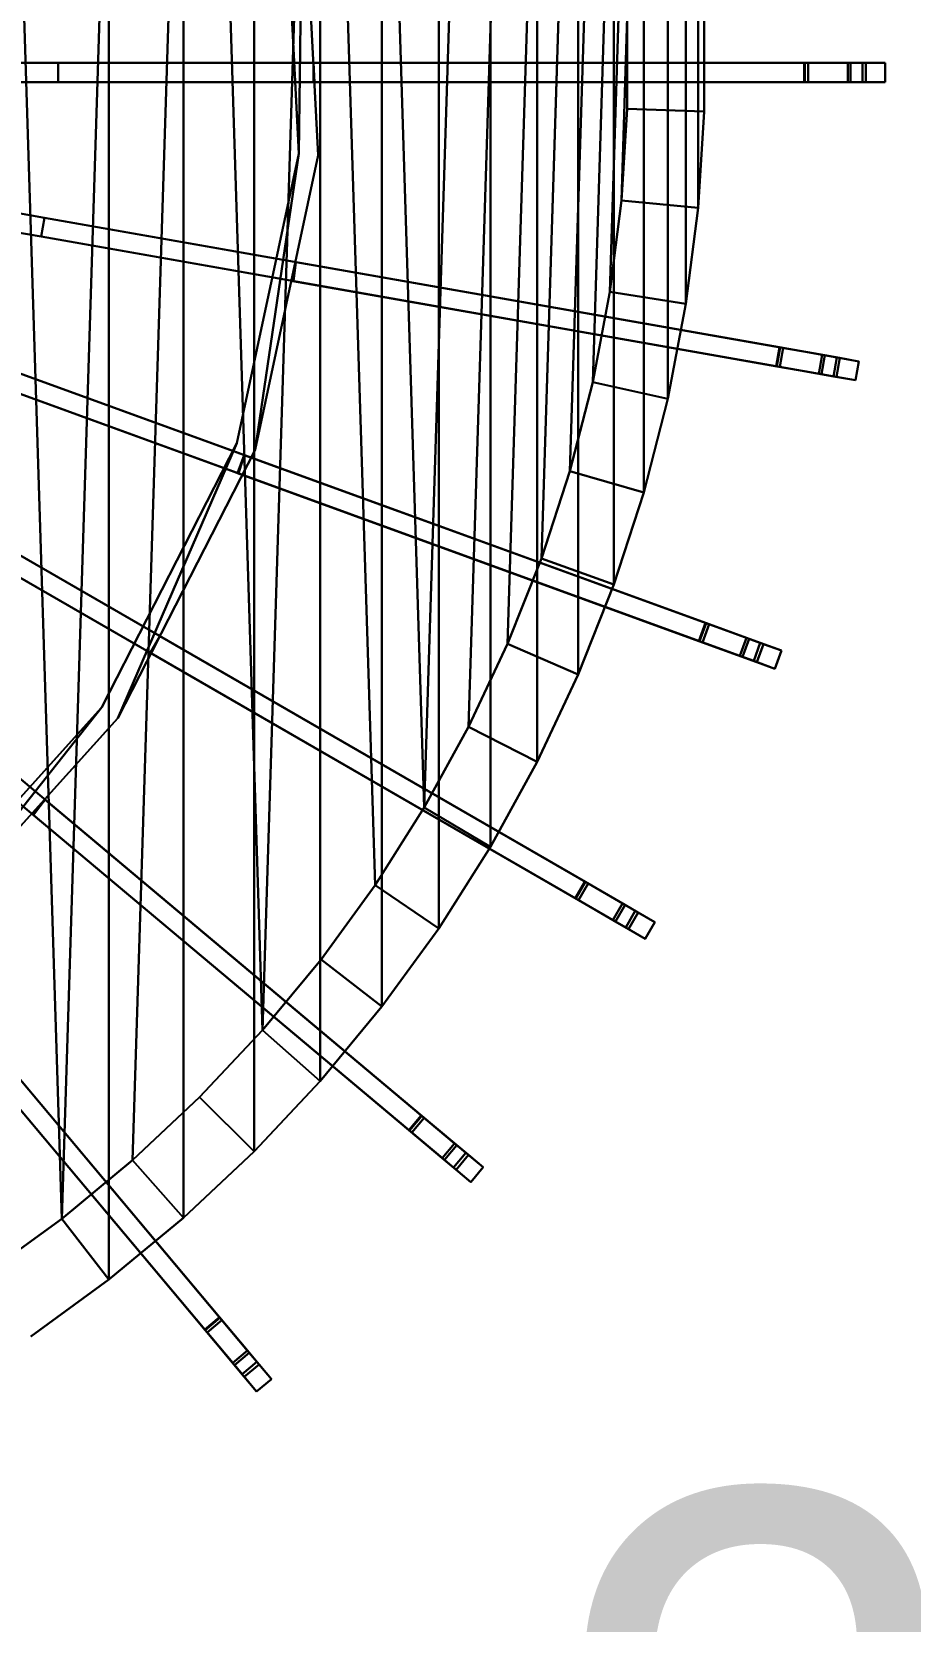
# Model space of a CAD drawing. Extents: x 0 to 48.1, y 0 to 23.7.
# Drawn here: x 13.1247 to 13.3529, y 10.3952 to 10.8081 of the extents above; entities that cross this region are included whole.
import ezdxf

# ---------------------------------------------------------------- set-up
doc = ezdxf.new("R2010")
doc.units = 0
doc.header["$MEASUREMENT"] = 0
doc.layers.add('DLXFURN', color=5, linetype='Continuous')
doc.layers.add('DLXVAL', color=3, linetype='Continuous')

# ---------------------------------------------------------------- blocks, each defined once
blk = doc.blocks.new('*U135')
for p, q in [((0.23246, -0.30025), (0.21315, 0.31428)), ((0.21315, 0.31428), (0.23246, -0.30025)), ((0.24472, 0.31606), (0.24472, -0.31606)), ((0.24472, -0.31606), (0.24472, 0.31606)), ((0.26408, 0.30004), (0.26408, -0.30004)), ((0.26408, -0.30004), (0.26408, 0.30004)), ((0.23246, -0.30025), (0.25085, 0.28503)), ((0.25085, 0.28503), (0.23246, -0.30025)), ((0.2824, 0.28284), (0.2824, -0.28284)), ((0.2824, -0.28284), (0.2824, 0.28284)), ((0.25085, -0.28503), (0.26825, 0.26869)), ((0.26825, 0.26869), (0.25085, -0.28503)), ((0.28459, -0.25129), (0.26825, 0.26869)), ((0.26825, 0.26869), (0.28459, -0.25129)), ((0.2996, 0.26452), (0.2996, -0.26452)), ((0.2996, -0.26452), (0.2996, 0.26452)), ((0.31562, 0.24516), (0.31562, -0.24516)), ((0.31562, -0.24516), (0.31562, 0.24516)), ((0.28459, -0.25129), (0.29981, 0.2329)), ((0.29981, 0.2329), (0.28459, -0.25129)), ((0.31384, -0.21359), (0.29981, 0.2329)), ((0.29981, 0.2329), (0.31384, -0.21359)), ((0.33039, 0.22483), (0.33039, -0.22483)), ((0.33039, -0.22483), (0.33039, 0.22483)), ((0.32663, -0.19343), (0.31384, 0.21359)), ((0.31384, 0.21359), (0.32663, -0.19343)), ((0.34386, 0.20362), (0.34386, -0.20362)), ((0.34386, -0.20362), (0.34386, 0.20362)), ((0.35596, 0.1816), (0.35596, -0.1816)), ((0.35596, -0.1816), (0.35596, 0.1816)), ((0.32663, -0.19343), (0.33813, 0.17251)), ((0.33813, 0.17251), (0.32663, -0.19343)), ((0.36666, 0.15886), (0.36666, -0.15886)), ((0.36666, -0.15886), (0.36666, 0.15886)), ((0.33813, -0.17251), (0.3483, 0.15091)), ((0.3483, 0.15091), (0.33813, -0.17251)), ((0.37591, 0.1355), (0.37591, -0.1355)), ((0.37591, -0.1355), (0.37591, 0.1355)), ((0.3483, -0.15091), (0.35709, 0.12872)), ((0.35709, 0.12872), (0.3483, -0.15091)), ((0.38368, 0.1116), (0.38368, -0.1116)), ((0.38368, -0.1116), (0.38368, 0.1116)), ((0.35709, -0.12872), (0.36446, 0.10601)), ((0.36446, 0.10601), (0.35709, -0.12872)), ((0.38993, 0.08726), (0.38993, -0.08726)), ((0.38993, -0.08726), (0.38993, 0.08726)), ((0.36446, -0.10601), (0.3704, 0.08289)), ((0.3704, 0.08289), (0.36446, -0.10601)), ((0.39464, 0.06257), (0.39464, -0.06257)), ((0.39464, -0.06257), (0.39464, 0.06257)), ((0.3704, -0.08289), (0.37487, 0.05944)), ((0.37487, 0.05944), (0.3704, -0.08289)), ((0.29505, 0.05429), (0.29402, -0.02352)), ((0.29402, -0.02352), (0.29505, 0.05429)), ((0.29505, 0.05429), (0.29402, -0.02352)), ((0.29402, -0.02352), (0.29505, 0.05429)), ((0.29904, -0.02392), (0.29505, 0.05429)), ((0.29505, 0.05429), (0.29904, -0.02392)), ((0.29904, -0.02392), (0.29505, 0.05429)), ((0.29505, 0.05429), (0.29904, -0.02392)), ((0.29402, -0.02352), (0.29009, 0.05338)), ((0.29009, 0.05338), (0.29402, -0.02352)), ((0.29402, -0.02352), (0.29009, 0.05338)), ((0.29009, 0.05338), (0.29402, -0.02352)), ((0.39778, 0.03764), (0.39778, -0.03764)), ((0.39778, -0.03764), (0.39778, 0.03764)), ((0.37487, -0.05944), (0.37786, 0.03576)), ((0.37786, 0.03576), (0.37487, -0.05944)), ((0.39936, -0.01256), (0.39936, 0.01256)), ((0.39936, 0.01256), (0.39936, -0.01256)), ((0.39936, -0.01256), (0.39936, 0.01256)), ((0.39936, 0.01256), (0.39936, -0.01256)), ((0.37936, 0.01194), (0.37786, -0.03576)), ((0.37786, -0.03576), (0.37936, 0.01194)), ((0.37936, 0.01194), (0.37936, -0.01194)), ((0.37936, -0.01194), (0.37936, 0.01194)), ((0.2315, 0), (0.09953, 0)), ((0.09953, 0), (0.2315, 0)), ((0.2315, 0), (0.09953, 0)), ((0.09953, 0), (0.2315, 0)), ((0.2315, 0), (0.09953, 0)), ((0.09953, 0), (0.2315, 0)), ((0.2315, -0.005), (0.2315, 0)), ((0.42555, 0), (0.2315, 0)), ((0.2315, 0), (0.2315, -0.005)), ((0.2315, 0), (0.42636, 0)), ((0.2315, -0.005), (0.2315, 0)), ((0.2315, 0), (0.2315, -0.005)), ((0.42636, 0), (0.2315, 0)), ((0.2315, 0), (0.42555, 0)), ((0.2315, 0), (0.42555, 0)), ((0.42555, 0), (0.2315, 0)), ((0.29782, -0.005), (0.29782, 0)), ((0.29782, 0), (0.42536, 0)), ((0.29782, 0), (0.29782, -0.005)), ((0.29782, -0.005), (0.29782, 0)), ((0.29782, 0), (0.29782, 0)), ((0.29782, 0), (0.29782, 0)), ((0.29782, 0), (0.42636, 0)), ((0.42536, 0), (0.29782, 0)), ((0.29782, 0), (0.29808, -0.005)), ((0.42636, 0), (0.29782, 0)), ((0.42536, 0), (0.42536, -0.005)), ((0.42636, 0), (0.42536, 0)), ((0.42536, 0), (0.42636, 0)), ((0.43667, 0), (0.42536, 0)), ((0.42536, -0.005), (0.42536, 0)), ((0.42536, 0), (0.43667, 0)), ((0.42555, -0.005), (0.42555, 0)), ((0.42555, 0), (0.43741, 0)), ((0.43741, 0), (0.42555, 0)), ((0.42555, 0), (0.42555, -0.005)), ((0.43667, 0), (0.42636, 0)), ((0.42636, 0), (0.4405, 0)), ((0.42636, 0), (0.43667, 0)), ((0.42636, -0.005), (0.42636, 0)), ((0.42636, 0), (0.42636, -0.005)), ((0.44136, 0), (0.42636, 0)), ((0.42636, 0), (0.43741, 0)), ((0.43741, 0), (0.42636, 0)), ((0.42636, -0.005), (0.42636, 0)), ((0.42636, 0), (0.44136, 0)), ((0.4405, 0), (0.42636, 0)), ((0.42636, 0), (0.42636, -0.005)), ((0.44136, 0), (0.43667, 0)), ((0.43667, 0), (0.43667, -0.005)), ((0.43667, -0.005), (0.43667, 0)), ((0.43667, 0), (0.44136, 0)), ((0.43741, 0), (0.44136, 0)), ((0.43741, 0), (0.43741, -0.005)), ((0.44136, 0), (0.43741, 0)), ((0.43741, -0.005), (0.43741, 0)), ((0.44136, 0), (0.4405, 0)), ((0.4405, 0), (0.44636, 0)), ((0.4405, 0), (0.44136, 0)), ((0.4405, -0.005), (0.4405, 0)), ((0.44636, 0), (0.4405, 0)), ((0.4405, 0), (0.4405, -0.005)), ((0.44136, 0), (0.44136, -0.005)), ((0.44136, -0.005), (0.44136, 0)), ((0.44136, 0), (0.44136, 0)), ((0.44636, 0), (0.44136, 0)), ((0.44136, 0), (0.44136, 0)), ((0.44136, 0), (0.44636, 0)), ((0.44636, 0), (0.44136, 0)), ((0.44136, 0), (0.44136, 0)), ((0.44136, 0), (0.44136, 0)), ((0.44136, -0.005), (0.44136, 0)), ((0.44136, 0), (0.44136, -0.005)), ((0.44136, -0.005), (0.44136, 0)), ((0.44136, 0), (0.44636, 0)), ((0.44136, 0), (0.44136, -0.005)), ((0.44636, 0), (0.44636, 0)), ((0.44636, 0), (0.44636, -0.005)), ((0.44636, -0.005), (0.44636, 0)), ((0.44636, 0), (0.44636, 0)), ((0.44636, 0), (0.44636, -0.005)), ((0.44636, -0.005), (0.44636, 0)), ((0.2315, -0.005), (0.09953, -0.005)), ((0.09953, -0.005), (0.2315, -0.005)), ((0.2315, -0.005), (0.09953, -0.005)), ((0.09953, -0.005), (0.2315, -0.005)), ((0.09953, -0.005), (0.2315, -0.005)), ((0.2315, -0.005), (0.09953, -0.005)), ((0.42555, -0.005), (0.2315, -0.005)), ((0.2315, -0.005), (0.42636, -0.005)), ((0.2315, -0.005), (0.42636, -0.005)), ((0.42636, -0.005), (0.2315, -0.005)), ((0.2315, -0.005), (0.42555, -0.005)), ((0.42636, -0.005), (0.2315, -0.005)), ((0.42536, -0.005), (0.29782, -0.005)), ((0.29782, -0.005), (0.29782, -0.005)), ((0.29808, -0.005), (0.29782, -0.005)), ((0.29782, -0.005), (0.42536, -0.005)), ((0.42536, -0.005), (0.29782, -0.005)), ((0.29782, -0.005), (0.29782, -0.005)), ((0.29782, -0.005), (0.42536, -0.005)), ((0.42636, -0.005), (0.29808, -0.005)), ((0.29808, -0.005), (0.42636, -0.005)), ((0.42636, -0.005), (0.42536, -0.005)), ((0.42536, -0.005), (0.43667, -0.005)), ((0.42536, -0.005), (0.42636, -0.005)), ((0.43667, -0.005), (0.42536, -0.005)), ((0.43741, -0.005), (0.42555, -0.005)), ((0.42555, -0.005), (0.43741, -0.005)), ((0.4405, -0.005), (0.42636, -0.005)), ((0.43741, -0.005), (0.42636, -0.005)), ((0.42636, -0.005), (0.44136, -0.005)), ((0.42636, -0.005), (0.43741, -0.005)), ((0.44136, -0.005), (0.42636, -0.005)), ((0.42636, -0.005), (0.4405, -0.005)), ((0.43667, -0.005), (0.4405, -0.005)), ((0.4405, -0.005), (0.43667, -0.005)), ((0.43667, -0.005), (0.44136, -0.005)), ((0.44136, -0.005), (0.43667, -0.005)), ((0.44136, -0.005), (0.43741, -0.005)), ((0.43741, -0.005), (0.44136, -0.005)), ((0.44636, -0.005), (0.4405, -0.005)), ((0.4405, -0.005), (0.44636, -0.005)), ((0.44136, -0.005), (0.44136, -0.005)), ((0.44136, -0.005), (0.44636, -0.005)), ((0.44636, -0.005), (0.44136, -0.005)), ((0.44136, -0.005), (0.44136, -0.005)), ((0.44136, -0.005), (0.44636, -0.005)), ((0.44136, -0.005), (0.44136, -0.005)), ((0.44636, -0.005), (0.44136, -0.005)), ((0.44636, -0.005), (0.44636, -0.005)), ((0.44636, -0.005), (0.44636, -0.005)), ((0.37936, -0.01194), (0.37786, -0.03576)), ((0.37786, -0.03576), (0.37936, -0.01194)), ((0.37936, -0.01194), (0.39936, -0.01256)), ((0.39936, -0.01256), (0.37936, -0.01194)), ((0.39778, -0.03764), (0.39936, -0.01256)), ((0.39936, -0.01256), (0.39778, -0.03764)), ((0.39778, -0.03764), (0.39936, -0.01256)), ((0.39936, -0.01256), (0.39778, -0.03764)), ((0.39936, -0.01256), (0.39936, -0.01256)), ((0.39936, -0.01256), (0.39936, -0.01256)), ((0.22798, -0.0402), (0.09802, -0.01728)), ((0.09802, -0.01728), (0.22798, -0.0402)), ((0.22798, -0.0402), (0.09802, -0.01728)), ((0.09802, -0.01728), (0.22798, -0.0402)), ((0.22798, -0.0402), (0.09802, -0.01728)), ((0.09802, -0.01728), (0.22798, -0.0402)), ((0.22711, -0.04512), (0.09715, -0.02221)), ((0.09715, -0.02221), (0.22711, -0.04512)), ((0.22711, -0.04512), (0.09715, -0.02221)), ((0.09715, -0.02221), (0.22711, -0.04512)), ((0.09715, -0.02221), (0.22711, -0.04512)), ((0.22711, -0.04512), (0.09715, -0.02221)), ((0.29402, -0.02352), (0.27791, -0.09881)), ((0.27791, -0.09881), (0.29402, -0.02352)), ((0.27791, -0.09881), (0.29402, -0.02352)), ((0.29402, -0.02352), (0.27791, -0.09881)), ((0.28266, -0.1005), (0.29402, -0.02352)), ((0.29402, -0.02352), (0.28266, -0.1005)), ((0.29402, -0.02352), (0.28266, -0.1005)), ((0.28266, -0.1005), (0.29402, -0.02352)), ((0.28266, -0.1005), (0.29904, -0.02392)), ((0.29904, -0.02392), (0.28266, -0.1005)), ((0.28266, -0.1005), (0.29904, -0.02392)), ((0.29904, -0.02392), (0.28266, -0.1005)), ((0.29402, -0.02352), (0.29402, -0.02352)), ((0.29402, -0.02352), (0.29402, -0.02352)), ((0.29904, -0.02392), (0.29904, -0.02392)), ((0.29904, -0.02392), (0.29904, -0.02392)), ((0.37786, -0.03576), (0.37487, -0.05944)), ((0.37487, -0.05944), (0.37786, -0.03576)), ((0.37786, -0.03576), (0.39778, -0.03764)), ((0.39778, -0.03764), (0.37786, -0.03576)), ((0.22711, -0.04512), (0.22798, -0.0402)), ((0.22798, -0.0402), (0.22711, -0.04512)), ((0.22711, -0.04512), (0.22798, -0.0402)), ((0.22798, -0.0402), (0.22711, -0.04512)), ((0.41908, -0.0739), (0.22798, -0.0402)), ((0.22798, -0.0402), (0.41988, -0.07404)), ((0.41988, -0.07404), (0.22798, -0.0402)), ((0.22798, -0.0402), (0.41908, -0.0739)), ((0.22798, -0.0402), (0.41908, -0.0739)), ((0.41908, -0.0739), (0.22798, -0.0402)), ((0.39464, -0.06257), (0.39778, -0.03764)), ((0.39778, -0.03764), (0.39464, -0.06257)), ((0.39464, -0.06257), (0.39778, -0.03764)), ((0.39778, -0.03764), (0.39464, -0.06257)), ((0.39778, -0.03764), (0.39778, -0.03764)), ((0.39778, -0.03764), (0.39778, -0.03764)), ((0.41821, -0.07882), (0.22711, -0.04512)), ((0.22711, -0.04512), (0.41901, -0.07896)), ((0.22711, -0.04512), (0.41901, -0.07896)), ((0.41901, -0.07896), (0.22711, -0.04512)), ((0.22711, -0.04512), (0.41821, -0.07882)), ((0.41901, -0.07896), (0.22711, -0.04512)), ((0.29243, -0.05664), (0.2933, -0.05172)), ((0.2933, -0.05172), (0.29243, -0.05664)), ((0.29243, -0.05664), (0.2933, -0.05172)), ((0.2933, -0.05172), (0.29268, -0.05668)), ((0.2933, -0.05172), (0.4189, -0.07386)), ((0.2933, -0.05172), (0.2933, -0.05172)), ((0.2933, -0.05172), (0.2933, -0.05172)), ((0.2933, -0.05172), (0.41988, -0.07404)), ((0.4189, -0.07386), (0.2933, -0.05172)), ((0.41988, -0.07404), (0.2933, -0.05172)), ((0.41803, -0.07879), (0.29243, -0.05664)), ((0.29243, -0.05664), (0.29243, -0.05664)), ((0.29243, -0.05664), (0.41803, -0.07879)), ((0.29268, -0.05668), (0.29243, -0.05664)), ((0.41803, -0.07879), (0.29243, -0.05664)), ((0.29243, -0.05664), (0.29243, -0.05664)), ((0.29243, -0.05664), (0.41803, -0.07879)), ((0.29268, -0.05668), (0.41803, -0.07879)), ((0.41901, -0.07896), (0.29268, -0.05668)), ((0.41803, -0.07879), (0.29268, -0.05668)), ((0.29268, -0.05668), (0.41901, -0.07896)), ((0.37487, -0.05944), (0.3704, -0.08289)), ((0.3704, -0.08289), (0.37487, -0.05944)), ((0.37487, -0.05944), (0.39464, -0.06257)), ((0.39464, -0.06257), (0.37487, -0.05944)), ((0.38993, -0.08726), (0.39464, -0.06257)), ((0.39464, -0.06257), (0.38993, -0.08726)), ((0.38993, -0.08726), (0.39464, -0.06257)), ((0.39464, -0.06257), (0.38993, -0.08726)), ((0.39464, -0.06257), (0.39464, -0.06257)), ((0.39464, -0.06257), (0.39464, -0.06257)), ((0.4189, -0.07386), (0.41803, -0.07879)), ((0.41803, -0.07879), (0.4189, -0.07386)), ((0.41821, -0.07882), (0.41908, -0.0739)), ((0.41908, -0.0739), (0.41821, -0.07882)), ((0.41988, -0.07404), (0.4189, -0.07386)), ((0.4189, -0.07386), (0.41988, -0.07404)), ((0.43004, -0.07583), (0.4189, -0.07386)), ((0.4189, -0.07386), (0.43004, -0.07583)), ((0.41901, -0.07896), (0.41988, -0.07404)), ((0.41988, -0.07404), (0.41901, -0.07896)), ((0.41901, -0.07896), (0.41988, -0.07404)), ((0.41988, -0.07404), (0.41901, -0.07896)), ((0.41908, -0.0739), (0.43076, -0.07595)), ((0.43076, -0.07595), (0.41908, -0.0739)), ((0.43004, -0.07583), (0.41988, -0.07404)), ((0.41988, -0.07404), (0.43381, -0.07649)), ((0.41988, -0.07404), (0.43004, -0.07583)), ((0.43465, -0.07664), (0.41988, -0.07404)), ((0.41988, -0.07404), (0.43076, -0.07595)), ((0.43076, -0.07595), (0.41988, -0.07404)), ((0.41988, -0.07404), (0.43465, -0.07664)), ((0.43381, -0.07649), (0.41988, -0.07404)), ((0.43004, -0.07583), (0.42917, -0.08075)), ((0.42917, -0.08075), (0.43004, -0.07583)), ((0.43076, -0.07595), (0.42989, -0.08088)), ((0.42989, -0.08088), (0.43076, -0.07595)), ((0.43465, -0.07664), (0.43004, -0.07583)), ((0.43004, -0.07583), (0.43465, -0.07664)), ((0.43076, -0.07595), (0.43465, -0.07664)), ((0.43465, -0.07664), (0.43076, -0.07595)), ((0.43294, -0.08142), (0.43381, -0.07649)), ((0.43381, -0.07649), (0.43294, -0.08142)), ((0.43465, -0.07664), (0.43379, -0.08157)), ((0.43379, -0.08157), (0.43465, -0.07664)), ((0.43379, -0.08157), (0.43465, -0.07664)), ((0.43465, -0.07664), (0.43379, -0.08157)), ((0.43379, -0.08157), (0.43465, -0.07664)), ((0.43465, -0.07664), (0.43379, -0.08157)), ((0.43465, -0.07664), (0.43381, -0.07649)), ((0.43381, -0.07649), (0.43958, -0.07751)), ((0.43381, -0.07649), (0.43465, -0.07664)), ((0.43958, -0.07751), (0.43381, -0.07649)), ((0.43465, -0.07664), (0.43465, -0.07664)), ((0.43958, -0.07751), (0.43465, -0.07664)), ((0.43465, -0.07664), (0.43465, -0.07664)), ((0.43465, -0.07664), (0.43958, -0.07751)), ((0.43958, -0.07751), (0.43465, -0.07664)), ((0.43465, -0.07664), (0.43465, -0.07664)), ((0.43465, -0.07664), (0.43465, -0.07664)), ((0.43465, -0.07664), (0.43958, -0.07751)), ((0.43958, -0.07751), (0.43871, -0.08243)), ((0.43871, -0.08243), (0.43958, -0.07751)), ((0.43958, -0.07751), (0.43871, -0.08243)), ((0.43871, -0.08243), (0.43958, -0.07751)), ((0.43958, -0.07751), (0.43958, -0.07751)), ((0.43958, -0.07751), (0.43958, -0.07751)), ((0.39988, -0.14555), (0.21754, -0.07918)), ((0.21754, -0.07918), (0.40065, -0.14582)), ((0.40065, -0.14582), (0.21754, -0.07918)), ((0.21754, -0.07918), (0.39988, -0.14555)), ((0.21754, -0.07918), (0.39988, -0.14555)), ((0.39988, -0.14555), (0.21754, -0.07918)), ((0.41901, -0.07896), (0.41803, -0.07879)), ((0.41803, -0.07879), (0.42917, -0.08075)), ((0.41803, -0.07879), (0.41901, -0.07896)), ((0.42917, -0.08075), (0.41803, -0.07879)), ((0.42989, -0.08088), (0.41821, -0.07882)), ((0.41821, -0.07882), (0.42989, -0.08088)), ((0.43294, -0.08142), (0.41901, -0.07896)), ((0.42989, -0.08088), (0.41901, -0.07896)), ((0.41901, -0.07896), (0.43379, -0.08157)), ((0.41901, -0.07896), (0.42989, -0.08088)), ((0.43379, -0.08157), (0.41901, -0.07896)), ((0.41901, -0.07896), (0.43294, -0.08142)), ((0.42917, -0.08075), (0.43294, -0.08142)), ((0.43294, -0.08142), (0.42917, -0.08075)), ((0.42917, -0.08075), (0.43379, -0.08157)), ((0.43379, -0.08157), (0.42917, -0.08075)), ((0.43379, -0.08157), (0.42989, -0.08088)), ((0.42989, -0.08088), (0.43379, -0.08157)), ((0.43871, -0.08243), (0.43294, -0.08142)), ((0.43294, -0.08142), (0.43871, -0.08243)), ((0.43379, -0.08157), (0.43379, -0.08157)), ((0.43379, -0.08157), (0.43871, -0.08243)), ((0.43871, -0.08243), (0.43379, -0.08157)), ((0.43379, -0.08157), (0.43379, -0.08157)), ((0.43379, -0.08157), (0.43871, -0.08243)), ((0.43379, -0.08157), (0.43379, -0.08157)), ((0.43871, -0.08243), (0.43379, -0.08157)), ((0.43871, -0.08243), (0.43871, -0.08243)), ((0.43871, -0.08243), (0.43871, -0.08243)), ((0.39817, -0.15024), (0.21583, -0.08388)), ((0.21583, -0.08388), (0.39894, -0.15052)), ((0.21583, -0.08388), (0.39894, -0.15052)), ((0.39894, -0.15052), (0.21583, -0.08388)), ((0.21583, -0.08388), (0.39817, -0.15024)), ((0.39894, -0.15052), (0.21583, -0.08388)), ((0.3704, -0.08289), (0.36446, -0.10601)), ((0.36446, -0.10601), (0.3704, -0.08289)), ((0.3704, -0.08289), (0.38993, -0.08726)), ((0.38993, -0.08726), (0.3704, -0.08289)), ((0.38368, -0.1116), (0.38993, -0.08726)), ((0.38993, -0.08726), (0.38368, -0.1116)), ((0.38368, -0.1116), (0.38993, -0.08726)), ((0.38993, -0.08726), (0.38368, -0.1116)), ((0.38993, -0.08726), (0.38993, -0.08726)), ((0.38993, -0.08726), (0.38993, -0.08726)), ((0.27791, -0.09881), (0.24287, -0.16737)), ((0.24287, -0.16737), (0.27791, -0.09881)), ((0.24287, -0.16737), (0.27791, -0.09881)), ((0.27791, -0.09881), (0.24287, -0.16737)), ((0.24702, -0.17024), (0.27791, -0.09881)), ((0.27791, -0.09881), (0.24702, -0.17024)), ((0.27791, -0.09881), (0.24702, -0.17024)), ((0.24702, -0.17024), (0.27791, -0.09881)), ((0.27791, -0.09881), (0.27791, -0.09881)), ((0.27791, -0.09881), (0.27791, -0.09881)), ((0.24702, -0.17024), (0.28266, -0.1005)), ((0.28266, -0.1005), (0.24702, -0.17024)), ((0.24702, -0.17024), (0.28266, -0.1005)), ((0.28266, -0.1005), (0.24702, -0.17024)), ((0.27815, -0.10656), (0.27986, -0.10186)), ((0.27986, -0.10186), (0.27815, -0.10656)), ((0.27815, -0.10656), (0.27986, -0.10186)), ((0.27986, -0.10186), (0.27839, -0.10665)), ((0.27986, -0.10186), (0.39971, -0.14548)), ((0.27986, -0.10186), (0.27986, -0.10186)), ((0.27986, -0.10186), (0.27986, -0.10186)), ((0.27986, -0.10186), (0.40065, -0.14582)), ((0.39971, -0.14548), (0.27986, -0.10186)), ((0.40065, -0.14582), (0.27986, -0.10186)), ((0.28266, -0.1005), (0.28266, -0.1005)), ((0.28266, -0.1005), (0.28266, -0.1005)), ((0.398, -0.15018), (0.27815, -0.10656)), ((0.27815, -0.10656), (0.27815, -0.10656)), ((0.27815, -0.10656), (0.398, -0.15018)), ((0.27839, -0.10665), (0.27815, -0.10656)), ((0.398, -0.15018), (0.27815, -0.10656)), ((0.27815, -0.10656), (0.27815, -0.10656)), ((0.27815, -0.10656), (0.398, -0.15018)), ((0.27839, -0.10665), (0.398, -0.15018)), ((0.39894, -0.15052), (0.27839, -0.10665)), ((0.398, -0.15018), (0.27839, -0.10665)), ((0.27839, -0.10665), (0.39894, -0.15052)), ((0.36446, -0.10601), (0.35709, -0.12872)), ((0.35709, -0.12872), (0.36446, -0.10601)), ((0.38368, -0.1116), (0.36446, -0.10601)), ((0.36446, -0.10601), (0.38368, -0.1116)), ((0.37591, -0.1355), (0.38368, -0.1116)), ((0.38368, -0.1116), (0.37591, -0.1355)), ((0.37591, -0.1355), (0.38368, -0.1116)), ((0.38368, -0.1116), (0.37591, -0.1355)), ((0.38368, -0.1116), (0.38368, -0.1116)), ((0.38368, -0.1116), (0.38368, -0.1116)), ((0.36853, -0.21277), (0.20048, -0.11575)), ((0.20048, -0.11575), (0.36924, -0.21318)), ((0.36924, -0.21318), (0.20048, -0.11575)), ((0.20048, -0.11575), (0.36853, -0.21277)), ((0.20048, -0.11575), (0.36853, -0.21277)), ((0.36853, -0.21277), (0.20048, -0.11575)), ((0.36603, -0.2171), (0.19799, -0.12008)), ((0.19799, -0.12008), (0.36674, -0.21751)), ((0.19799, -0.12008), (0.36674, -0.21751)), ((0.36674, -0.21751), (0.19799, -0.12008)), ((0.19799, -0.12008), (0.36603, -0.2171)), ((0.36674, -0.21751), (0.19799, -0.12008)), ((0.35709, -0.12872), (0.3483, -0.15091)), ((0.3483, -0.15091), (0.35709, -0.12872)), ((0.37591, -0.1355), (0.35709, -0.12872)), ((0.35709, -0.12872), (0.37591, -0.1355)), ((0.36666, -0.15886), (0.37591, -0.1355)), ((0.37591, -0.1355), (0.36666, -0.15886)), ((0.36666, -0.15886), (0.37591, -0.1355)), ((0.37591, -0.1355), (0.36666, -0.15886)), ((0.37591, -0.1355), (0.37591, -0.1355)), ((0.37591, -0.1355), (0.37591, -0.1355)), ((0.39971, -0.14548), (0.398, -0.15018)), ((0.398, -0.15018), (0.39971, -0.14548)), ((0.39817, -0.15024), (0.39988, -0.14555)), ((0.39988, -0.14555), (0.39817, -0.15024)), ((0.39894, -0.15052), (0.40065, -0.14582)), ((0.40065, -0.14582), (0.39894, -0.15052)), ((0.39894, -0.15052), (0.40065, -0.14582)), ((0.40065, -0.14582), (0.39894, -0.15052)), ((0.40065, -0.14582), (0.39971, -0.14548)), ((0.39971, -0.14548), (0.40065, -0.14582)), ((0.41034, -0.14935), (0.39971, -0.14548)), ((0.39971, -0.14548), (0.41034, -0.14935)), ((0.39988, -0.14555), (0.41103, -0.1496)), ((0.41103, -0.1496), (0.39988, -0.14555)), ((0.41034, -0.14935), (0.40065, -0.14582)), ((0.40065, -0.14582), (0.41394, -0.15066)), ((0.40065, -0.14582), (0.41034, -0.14935)), ((0.41474, -0.15095), (0.40065, -0.14582)), ((0.40065, -0.14582), (0.41103, -0.1496)), ((0.41103, -0.1496), (0.40065, -0.14582)), ((0.40065, -0.14582), (0.41474, -0.15095)), ((0.41394, -0.15066), (0.40065, -0.14582)), ((0.32277, -0.27737), (0.17413, -0.15264)), ((0.17413, -0.15264), (0.3234, -0.27789)), ((0.17413, -0.15264), (0.3234, -0.27789)), ((0.3234, -0.27789), (0.17413, -0.15264)), ((0.17413, -0.15264), (0.32277, -0.27737)), ((0.3234, -0.27789), (0.17413, -0.15264)), ((0.32599, -0.27354), (0.17734, -0.14881)), ((0.17734, -0.14881), (0.32661, -0.27406)), ((0.32661, -0.27406), (0.17734, -0.14881)), ((0.17734, -0.14881), (0.32599, -0.27354)), ((0.17734, -0.14881), (0.32599, -0.27354)), ((0.32599, -0.27354), (0.17734, -0.14881)), ((0.25542, -0.15324), (0.25792, -0.14891)), ((0.25792, -0.14891), (0.25542, -0.15324)), ((0.25542, -0.15324), (0.25792, -0.14891)), ((0.25792, -0.14891), (0.25564, -0.15337)), ((0.25792, -0.14891), (0.36838, -0.21268)), ((0.25792, -0.14891), (0.25792, -0.14891)), ((0.25792, -0.14891), (0.25792, -0.14891)), ((0.25792, -0.14891), (0.36924, -0.21318)), ((0.36838, -0.21268), (0.25792, -0.14891)), ((0.36924, -0.21318), (0.25792, -0.14891)), ((0.3483, -0.15091), (0.33813, -0.17251)), ((0.33813, -0.17251), (0.3483, -0.15091)), ((0.36666, -0.15886), (0.3483, -0.15091)), ((0.3483, -0.15091), (0.36666, -0.15886)), ((0.39894, -0.15052), (0.398, -0.15018)), ((0.398, -0.15018), (0.40863, -0.15405)), ((0.398, -0.15018), (0.39894, -0.15052)), ((0.40863, -0.15405), (0.398, -0.15018)), ((0.40932, -0.1543), (0.39817, -0.15024)), ((0.39817, -0.15024), (0.40932, -0.1543)), ((0.41223, -0.15536), (0.39894, -0.15052)), ((0.40932, -0.1543), (0.39894, -0.15052)), ((0.39894, -0.15052), (0.41303, -0.15565)), ((0.39894, -0.15052), (0.40932, -0.1543)), ((0.41303, -0.15565), (0.39894, -0.15052)), ((0.39894, -0.15052), (0.41223, -0.15536)), ((0.41034, -0.14935), (0.40863, -0.15405)), ((0.40863, -0.15405), (0.41034, -0.14935)), ((0.41103, -0.1496), (0.40932, -0.1543)), ((0.40932, -0.1543), (0.41103, -0.1496)), ((0.41474, -0.15095), (0.41034, -0.14935)), ((0.41034, -0.14935), (0.41474, -0.15095)), ((0.41103, -0.1496), (0.41474, -0.15095)), ((0.41474, -0.15095), (0.41103, -0.1496)), ((0.41223, -0.15536), (0.41394, -0.15066)), ((0.41394, -0.15066), (0.41223, -0.15536)), ((0.41474, -0.15095), (0.41303, -0.15565)), ((0.41303, -0.15565), (0.41474, -0.15095)), ((0.41303, -0.15565), (0.41474, -0.15095)), ((0.41474, -0.15095), (0.41303, -0.15565)), ((0.41303, -0.15565), (0.41474, -0.15095)), ((0.41474, -0.15095), (0.41303, -0.15565)), ((0.41474, -0.15095), (0.41394, -0.15066)), ((0.41394, -0.15066), (0.41944, -0.15266)), ((0.41394, -0.15066), (0.41474, -0.15095)), ((0.41944, -0.15266), (0.41394, -0.15066)), ((0.41474, -0.15095), (0.41474, -0.15095)), ((0.41944, -0.15266), (0.41474, -0.15095)), ((0.41474, -0.15095), (0.41474, -0.15095)), ((0.41474, -0.15095), (0.41944, -0.15266)), ((0.41944, -0.15266), (0.41474, -0.15095)), ((0.41474, -0.15095), (0.41474, -0.15095)), ((0.41474, -0.15095), (0.41474, -0.15095)), ((0.41474, -0.15095), (0.41944, -0.15266)), ((0.41944, -0.15266), (0.41773, -0.15736)), ((0.41773, -0.15736), (0.41944, -0.15266)), ((0.41944, -0.15266), (0.41773, -0.15736)), ((0.41773, -0.15736), (0.41944, -0.15266)), ((0.41944, -0.15266), (0.41944, -0.15266)), ((0.41944, -0.15266), (0.41944, -0.15266)), ((0.36588, -0.21701), (0.25542, -0.15324)), ((0.25542, -0.15324), (0.25542, -0.15324)), ((0.25542, -0.15324), (0.36588, -0.21701)), ((0.25564, -0.15337), (0.25542, -0.15324)), ((0.36588, -0.21701), (0.25542, -0.15324)), ((0.25542, -0.15324), (0.25542, -0.15324)), ((0.25542, -0.15324), (0.36588, -0.21701)), ((0.25564, -0.15337), (0.36588, -0.21701)), ((0.36674, -0.21751), (0.25564, -0.15337)), ((0.36588, -0.21701), (0.25564, -0.15337)), ((0.25564, -0.15337), (0.36674, -0.21751)), ((0.40863, -0.15405), (0.41223, -0.15536)), ((0.41223, -0.15536), (0.40863, -0.15405)), ((0.40863, -0.15405), (0.41303, -0.15565)), ((0.41303, -0.15565), (0.40863, -0.15405)), ((0.41303, -0.15565), (0.40932, -0.1543)), ((0.40932, -0.1543), (0.41303, -0.15565)), ((0.41773, -0.15736), (0.41223, -0.15536)), ((0.41223, -0.15536), (0.41773, -0.15736)), ((0.41303, -0.15565), (0.41303, -0.15565)), ((0.41303, -0.15565), (0.41773, -0.15736)), ((0.41773, -0.15736), (0.41303, -0.15565)), ((0.41303, -0.15565), (0.41303, -0.15565)), ((0.41303, -0.15565), (0.41773, -0.15736)), ((0.41303, -0.15565), (0.41303, -0.15565)), ((0.41773, -0.15736), (0.41303, -0.15565)), ((0.35596, -0.1816), (0.36666, -0.15886)), ((0.36666, -0.15886), (0.35596, -0.1816)), ((0.35596, -0.1816), (0.36666, -0.15886)), ((0.36666, -0.15886), (0.35596, -0.1816)), ((0.36666, -0.15886), (0.36666, -0.15886)), ((0.36666, -0.15886), (0.36666, -0.15886)), ((0.41773, -0.15736), (0.41773, -0.15736)), ((0.41773, -0.15736), (0.41773, -0.15736)), ((0.24287, -0.16737), (0.19127, -0.22453)), ((0.19127, -0.22453), (0.24287, -0.16737)), ((0.19127, -0.22453), (0.24287, -0.16737)), ((0.24287, -0.16737), (0.19127, -0.22453)), ((0.19454, -0.22837), (0.24287, -0.16737)), ((0.24287, -0.16737), (0.19454, -0.22837)), ((0.24287, -0.16737), (0.19454, -0.22837)), ((0.19454, -0.22837), (0.24287, -0.16737)), ((0.24287, -0.16737), (0.24287, -0.16737)), ((0.24287, -0.16737), (0.24287, -0.16737)), ((0.19454, -0.22837), (0.24702, -0.17024)), ((0.24702, -0.17024), (0.19454, -0.22837)), ((0.19454, -0.22837), (0.24702, -0.17024)), ((0.24702, -0.17024), (0.19454, -0.22837)), ((0.24702, -0.17024), (0.24702, -0.17024)), ((0.24702, -0.17024), (0.24702, -0.17024)), ((0.33813, -0.17251), (0.32663, -0.19343)), ((0.32663, -0.19343), (0.33813, -0.17251)), ((0.35596, -0.1816), (0.33813, -0.17251)), ((0.33813, -0.17251), (0.35596, -0.1816)), ((0.27354, -0.32599), (0.14881, -0.17734)), ((0.14881, -0.17734), (0.27406, -0.32661)), ((0.27406, -0.32661), (0.14881, -0.17734)), ((0.14881, -0.17734), (0.27354, -0.32599)), ((0.14881, -0.17734), (0.27354, -0.32599)), ((0.27354, -0.32599), (0.14881, -0.17734)), ((0.26971, -0.3292), (0.14498, -0.18055)), ((0.14498, -0.18055), (0.27023, -0.32982)), ((0.14498, -0.18055), (0.27023, -0.32982)), ((0.27023, -0.32982), (0.14498, -0.18055)), ((0.14498, -0.18055), (0.26971, -0.3292)), ((0.27023, -0.32982), (0.14498, -0.18055)), ((0.34386, -0.20362), (0.35596, -0.1816)), ((0.35596, -0.1816), (0.34386, -0.20362)), ((0.34386, -0.20362), (0.35596, -0.1816)), ((0.35596, -0.1816), (0.34386, -0.20362)), ((0.35596, -0.1816), (0.35596, -0.1816)), ((0.35596, -0.1816), (0.35596, -0.1816)), ((0.22493, -0.19527), (0.22815, -0.19144)), ((0.22815, -0.19144), (0.22493, -0.19527)), ((0.22493, -0.19527), (0.22815, -0.19144)), ((0.22815, -0.19144), (0.22513, -0.19543)), ((0.22815, -0.19144), (0.32585, -0.27342)), ((0.22815, -0.19144), (0.22815, -0.19144)), ((0.22815, -0.19144), (0.22815, -0.19144)), ((0.22815, -0.19144), (0.32661, -0.27406)), ((0.32585, -0.27342), (0.22815, -0.19144)), ((0.32661, -0.27406), (0.22815, -0.19144)), ((0.32663, -0.19343), (0.31384, -0.21359)), ((0.31384, -0.21359), (0.32663, -0.19343)), ((0.34386, -0.20362), (0.32663, -0.19343)), ((0.32663, -0.19343), (0.34386, -0.20362)), ((0.32263, -0.27725), (0.22493, -0.19527)), ((0.22493, -0.19527), (0.22493, -0.19527)), ((0.22493, -0.19527), (0.32263, -0.27725)), ((0.22513, -0.19543), (0.22493, -0.19527)), ((0.32263, -0.27725), (0.22493, -0.19527)), ((0.22493, -0.19527), (0.22493, -0.19527)), ((0.22493, -0.19527), (0.32263, -0.27725)), ((0.22513, -0.19543), (0.32263, -0.27725)), ((0.3234, -0.27789), (0.22513, -0.19543)), ((0.32263, -0.27725), (0.22513, -0.19543)), ((0.22513, -0.19543), (0.3234, -0.27789)), ((0.33039, -0.22483), (0.34386, -0.20362)), ((0.34386, -0.20362), (0.33039, -0.22483)), ((0.33039, -0.22483), (0.34386, -0.20362)), ((0.34386, -0.20362), (0.33039, -0.22483)), ((0.34386, -0.20362), (0.34386, -0.20362)), ((0.34386, -0.20362), (0.34386, -0.20362)), ((0.31384, -0.21359), (0.29981, -0.2329)), ((0.29981, -0.2329), (0.31384, -0.21359)), ((0.33039, -0.22483), (0.31384, -0.21359)), ((0.31384, -0.21359), (0.33039, -0.22483)), ((0.36838, -0.21268), (0.36588, -0.21701)), ((0.36588, -0.21701), (0.36838, -0.21268)), ((0.36603, -0.2171), (0.36853, -0.21277)), ((0.36853, -0.21277), (0.36603, -0.2171)), ((0.36674, -0.21751), (0.36924, -0.21318)), ((0.36924, -0.21318), (0.36674, -0.21751)), ((0.36674, -0.21751), (0.36924, -0.21318)), ((0.36924, -0.21318), (0.36674, -0.21751)), ((0.36924, -0.21318), (0.36838, -0.21268)), ((0.36838, -0.21268), (0.36924, -0.21318)), ((0.37817, -0.21834), (0.36838, -0.21268)), ((0.36838, -0.21268), (0.37817, -0.21834)), ((0.36853, -0.21277), (0.3788, -0.2187)), ((0.3788, -0.2187), (0.36853, -0.21277)), ((0.37817, -0.21834), (0.36924, -0.21318)), ((0.36924, -0.21318), (0.38148, -0.22025)), ((0.36924, -0.21318), (0.37817, -0.21834)), ((0.38223, -0.22068), (0.36924, -0.21318)), ((0.36924, -0.21318), (0.3788, -0.2187)), ((0.3788, -0.2187), (0.36924, -0.21318)), ((0.36924, -0.21318), (0.38223, -0.22068)), ((0.38148, -0.22025), (0.36924, -0.21318)), ((0.36674, -0.21751), (0.36588, -0.21701)), ((0.36588, -0.21701), (0.37567, -0.22267)), ((0.36588, -0.21701), (0.36674, -0.21751)), ((0.37567, -0.22267), (0.36588, -0.21701)), ((0.3763, -0.22303), (0.36603, -0.2171)), ((0.36603, -0.2171), (0.3763, -0.22303)), ((0.37898, -0.22458), (0.36674, -0.21751)), ((0.3763, -0.22303), (0.36674, -0.21751)), ((0.36674, -0.21751), (0.37973, -0.22501)), ((0.36674, -0.21751), (0.3763, -0.22303)), ((0.37973, -0.22501), (0.36674, -0.21751)), ((0.36674, -0.21751), (0.37898, -0.22458)), ((0.37817, -0.21834), (0.37567, -0.22267)), ((0.37567, -0.22267), (0.37817, -0.21834)), ((0.3788, -0.2187), (0.3763, -0.22303)), ((0.3763, -0.22303), (0.3788, -0.2187)), ((0.38223, -0.22068), (0.37817, -0.21834)), ((0.37817, -0.21834), (0.38223, -0.22068)), ((0.3788, -0.2187), (0.38223, -0.22068)), ((0.38223, -0.22068), (0.3788, -0.2187)), ((0.37567, -0.22267), (0.37898, -0.22458)), ((0.37898, -0.22458), (0.37567, -0.22267)), ((0.37567, -0.22267), (0.37973, -0.22501)), ((0.37973, -0.22501), (0.37567, -0.22267)), ((0.37898, -0.22458), (0.38148, -0.22025)), ((0.38148, -0.22025), (0.37898, -0.22458)), ((0.38223, -0.22068), (0.37973, -0.22501)), ((0.37973, -0.22501), (0.38223, -0.22068)), ((0.37973, -0.22501), (0.38223, -0.22068)), ((0.38223, -0.22068), (0.37973, -0.22501)), ((0.37973, -0.22501), (0.38223, -0.22068)), ((0.38223, -0.22068), (0.37973, -0.22501)), ((0.38223, -0.22068), (0.38148, -0.22025)), ((0.38148, -0.22025), (0.38656, -0.22318)), ((0.38148, -0.22025), (0.38223, -0.22068)), ((0.38656, -0.22318), (0.38148, -0.22025)), ((0.38223, -0.22068), (0.38223, -0.22068)), ((0.38656, -0.22318), (0.38223, -0.22068)), ((0.38223, -0.22068), (0.38223, -0.22068)), ((0.38223, -0.22068), (0.38656, -0.22318)), ((0.38656, -0.22318), (0.38223, -0.22068)), ((0.38223, -0.22068), (0.38223, -0.22068)), ((0.38223, -0.22068), (0.38223, -0.22068)), ((0.38223, -0.22068), (0.38656, -0.22318)), ((0.31562, -0.24516), (0.33039, -0.22483)), ((0.33039, -0.22483), (0.31562, -0.24516)), ((0.31562, -0.24516), (0.33039, -0.22483)), ((0.33039, -0.22483), (0.31562, -0.24516)), ((0.33039, -0.22483), (0.33039, -0.22483)), ((0.33039, -0.22483), (0.33039, -0.22483)), ((0.37973, -0.22501), (0.3763, -0.22303)), ((0.3763, -0.22303), (0.37973, -0.22501)), ((0.38406, -0.22751), (0.37898, -0.22458)), ((0.37898, -0.22458), (0.38406, -0.22751)), ((0.37973, -0.22501), (0.37973, -0.22501)), ((0.37973, -0.22501), (0.38406, -0.22751)), ((0.38406, -0.22751), (0.37973, -0.22501)), ((0.37973, -0.22501), (0.37973, -0.22501)), ((0.37973, -0.22501), (0.38406, -0.22751)), ((0.37973, -0.22501), (0.37973, -0.22501)), ((0.38406, -0.22751), (0.37973, -0.22501)), ((0.38656, -0.22318), (0.38406, -0.22751)), ((0.38406, -0.22751), (0.38656, -0.22318)), ((0.38656, -0.22318), (0.38406, -0.22751)), ((0.38406, -0.22751), (0.38656, -0.22318)), ((0.38656, -0.22318), (0.38656, -0.22318)), ((0.38656, -0.22318), (0.38656, -0.22318)), ((0.19144, -0.22814), (0.27342, -0.32585)), ((0.19144, -0.22814), (0.27406, -0.32661)), ((0.27342, -0.32585), (0.19144, -0.22814)), ((0.27406, -0.32661), (0.19144, -0.22814)), ((0.38406, -0.22751), (0.38406, -0.22751)), ((0.38406, -0.22751), (0.38406, -0.22751)), ((0.26959, -0.32906), (0.18761, -0.23136)), ((0.18761, -0.23136), (0.26959, -0.32906)), ((0.26959, -0.32906), (0.18761, -0.23136)), ((0.18761, -0.23136), (0.26959, -0.32906)), ((0.18777, -0.23155), (0.26959, -0.32906)), ((0.27023, -0.32982), (0.18777, -0.23155)), ((0.26959, -0.32906), (0.18777, -0.23155)), ((0.18777, -0.23155), (0.27023, -0.32982)), ((0.29981, -0.2329), (0.28459, -0.25129)), ((0.28459, -0.25129), (0.29981, -0.2329)), ((0.31562, -0.24516), (0.29981, -0.2329)), ((0.29981, -0.2329), (0.31562, -0.24516)), ((0.2996, -0.26452), (0.31562, -0.24516)), ((0.31562, -0.24516), (0.2996, -0.26452)), ((0.2996, -0.26452), (0.31562, -0.24516)), ((0.31562, -0.24516), (0.2996, -0.26452)), ((0.31562, -0.24516), (0.31562, -0.24516)), ((0.31562, -0.24516), (0.31562, -0.24516)), ((0.28459, -0.25129), (0.26825, -0.26869)), ((0.26825, -0.26869), (0.28459, -0.25129)), ((0.2996, -0.26452), (0.28459, -0.25129)), ((0.28459, -0.25129), (0.2996, -0.26452)), ((0.2824, -0.28284), (0.2996, -0.26452)), ((0.2996, -0.26452), (0.2824, -0.28284)), ((0.2824, -0.28284), (0.2996, -0.26452)), ((0.2996, -0.26452), (0.2824, -0.28284)), ((0.2996, -0.26452), (0.2996, -0.26452)), ((0.2996, -0.26452), (0.2996, -0.26452)), ((0.26825, -0.26869), (0.25085, -0.28503)), ((0.25085, -0.28503), (0.26825, -0.26869)), ((0.2824, -0.28284), (0.26825, -0.26869)), ((0.26825, -0.26869), (0.2824, -0.28284)), ((0.32585, -0.27342), (0.32263, -0.27725)), ((0.32263, -0.27725), (0.32585, -0.27342)), ((0.32277, -0.27737), (0.32599, -0.27354)), ((0.32599, -0.27354), (0.32277, -0.27737)), ((0.3234, -0.27789), (0.32661, -0.27406)), ((0.32661, -0.27406), (0.3234, -0.27789)), ((0.3234, -0.27789), (0.32661, -0.27406)), ((0.32661, -0.27406), (0.3234, -0.27789)), ((0.32661, -0.27406), (0.32585, -0.27342)), ((0.32585, -0.27342), (0.32661, -0.27406)), ((0.33451, -0.28069), (0.32585, -0.27342)), ((0.32585, -0.27342), (0.33451, -0.28069)), ((0.32599, -0.27354), (0.33507, -0.28116)), ((0.33507, -0.28116), (0.32599, -0.27354)), ((0.33451, -0.28069), (0.32661, -0.27406)), ((0.32661, -0.27406), (0.33744, -0.28315)), ((0.32661, -0.27406), (0.33451, -0.28069)), ((0.3381, -0.2837), (0.32661, -0.27406)), ((0.32661, -0.27406), (0.33507, -0.28116)), ((0.33507, -0.28116), (0.32661, -0.27406)), ((0.32661, -0.27406), (0.3381, -0.2837)), ((0.33744, -0.28315), (0.32661, -0.27406)), ((0.3234, -0.27789), (0.32263, -0.27725)), ((0.32263, -0.27725), (0.3313, -0.28452)), ((0.32263, -0.27725), (0.3234, -0.27789)), ((0.3313, -0.28452), (0.32263, -0.27725)), ((0.33186, -0.28499), (0.32277, -0.27737)), ((0.32277, -0.27737), (0.33186, -0.28499)), ((0.33423, -0.28698), (0.3234, -0.27789)), ((0.33186, -0.28499), (0.3234, -0.27789)), ((0.3234, -0.27789), (0.33489, -0.28753)), ((0.3234, -0.27789), (0.33186, -0.28499)), ((0.33489, -0.28753), (0.3234, -0.27789)), ((0.3234, -0.27789), (0.33423, -0.28698)), ((0.33451, -0.28069), (0.3313, -0.28452)), ((0.3313, -0.28452), (0.33451, -0.28069)), ((0.3381, -0.2837), (0.33451, -0.28069)), ((0.33451, -0.28069), (0.3381, -0.2837)), ((0.26408, -0.30004), (0.2824, -0.28284)), ((0.26408, -0.30004), (0.2824, -0.28284)), ((0.2824, -0.28284), (0.26408, -0.30004)), ((0.2824, -0.28284), (0.26408, -0.30004)), ((0.2824, -0.28284), (0.2824, -0.28284)), ((0.2824, -0.28284), (0.2824, -0.28284)), ((0.3313, -0.28452), (0.33423, -0.28698)), ((0.33423, -0.28698), (0.3313, -0.28452)), ((0.3313, -0.28452), (0.33489, -0.28753)), ((0.33489, -0.28753), (0.3313, -0.28452)), ((0.33507, -0.28116), (0.33186, -0.28499)), ((0.33186, -0.28499), (0.33507, -0.28116)), ((0.33423, -0.28698), (0.33744, -0.28315)), ((0.33744, -0.28315), (0.33423, -0.28698)), ((0.3381, -0.2837), (0.33489, -0.28753)), ((0.33489, -0.28753), (0.3381, -0.2837)), ((0.33489, -0.28753), (0.3381, -0.2837)), ((0.3381, -0.2837), (0.33489, -0.28753)), ((0.33489, -0.28753), (0.3381, -0.2837)), ((0.3381, -0.2837), (0.33489, -0.28753)), ((0.33507, -0.28116), (0.3381, -0.2837)), ((0.3381, -0.2837), (0.33507, -0.28116)), ((0.3381, -0.2837), (0.33744, -0.28315)), ((0.33744, -0.28315), (0.34193, -0.28691)), ((0.33744, -0.28315), (0.3381, -0.2837)), ((0.34193, -0.28691), (0.33744, -0.28315)), ((0.3381, -0.2837), (0.3381, -0.2837)), ((0.34193, -0.28691), (0.3381, -0.2837)), ((0.3381, -0.2837), (0.3381, -0.2837)), ((0.3381, -0.2837), (0.34193, -0.28691)), ((0.34193, -0.28691), (0.3381, -0.2837)), ((0.3381, -0.2837), (0.3381, -0.2837)), ((0.3381, -0.2837), (0.3381, -0.2837)), ((0.3381, -0.2837), (0.34193, -0.28691)), ((0.25085, -0.28503), (0.23246, -0.30025)), ((0.23246, -0.30025), (0.25085, -0.28503)), ((0.26408, -0.30004), (0.25085, -0.28503)), ((0.25085, -0.28503), (0.26408, -0.30004)), ((0.33489, -0.28753), (0.33186, -0.28499)), ((0.33186, -0.28499), (0.33489, -0.28753)), ((0.33872, -0.29074), (0.33423, -0.28698)), ((0.33423, -0.28698), (0.33872, -0.29074)), ((0.33489, -0.28753), (0.33489, -0.28753)), ((0.33489, -0.28753), (0.33872, -0.29074)), ((0.33872, -0.29074), (0.33489, -0.28753)), ((0.33489, -0.28753), (0.33489, -0.28753)), ((0.33489, -0.28753), (0.33872, -0.29074)), ((0.33489, -0.28753), (0.33489, -0.28753)), ((0.33872, -0.29074), (0.33489, -0.28753)), ((0.34193, -0.28691), (0.33872, -0.29074)), ((0.33872, -0.29074), (0.34193, -0.28691)), ((0.34193, -0.28691), (0.33872, -0.29074)), ((0.33872, -0.29074), (0.34193, -0.28691)), ((0.34193, -0.28691), (0.34193, -0.28691)), ((0.34193, -0.28691), (0.34193, -0.28691)), ((0.33872, -0.29074), (0.33872, -0.29074)), ((0.33872, -0.29074), (0.33872, -0.29074)), ((0.23246, -0.30025), (0.21315, -0.31428)), ((0.21315, -0.31428), (0.23246, -0.30025)), ((0.24472, -0.31606), (0.23246, -0.30025)), ((0.23246, -0.30025), (0.24472, -0.31606)), ((0.24472, -0.31606), (0.26408, -0.30004)), ((0.24472, -0.31606), (0.26408, -0.30004)), ((0.26408, -0.30004), (0.24472, -0.31606)), ((0.26408, -0.30004), (0.24472, -0.31606)), ((0.26408, -0.30004), (0.26408, -0.30004)), ((0.26408, -0.30004), (0.26408, -0.30004)), ((0.22439, -0.33083), (0.24472, -0.31606)), ((0.22439, -0.33083), (0.24472, -0.31606)), ((0.24472, -0.31606), (0.22439, -0.33083)), ((0.24472, -0.31606), (0.22439, -0.33083)), ((0.24472, -0.31606), (0.24472, -0.31606)), ((0.24472, -0.31606), (0.24472, -0.31606)), ((0.27342, -0.32585), (0.26959, -0.32906)), ((0.26959, -0.32906), (0.27342, -0.32585)), ((0.26971, -0.3292), (0.27354, -0.32599)), ((0.27354, -0.32599), (0.26971, -0.3292)), ((0.27406, -0.32661), (0.27342, -0.32585)), ((0.27342, -0.32585), (0.27406, -0.32661)), ((0.28069, -0.33451), (0.27342, -0.32585)), ((0.27342, -0.32585), (0.28069, -0.33451)), ((0.27354, -0.32599), (0.28116, -0.33507)), ((0.28116, -0.33507), (0.27354, -0.32599)), ((0.27023, -0.32982), (0.26959, -0.32906)), ((0.26959, -0.32906), (0.27686, -0.33773)), ((0.26959, -0.32906), (0.27023, -0.32982)), ((0.27686, -0.33773), (0.26959, -0.32906)), ((0.27733, -0.33829), (0.26971, -0.3292)), ((0.26971, -0.3292), (0.27733, -0.33829)), ((0.27023, -0.32982), (0.27406, -0.32661)), ((0.27406, -0.32661), (0.27023, -0.32982)), ((0.27023, -0.32982), (0.27406, -0.32661)), ((0.27406, -0.32661), (0.27023, -0.32982)), ((0.27932, -0.34066), (0.27023, -0.32982)), ((0.27733, -0.33829), (0.27023, -0.32982)), ((0.27023, -0.32982), (0.27987, -0.34131)), ((0.27023, -0.32982), (0.27733, -0.33829)), ((0.27987, -0.34131), (0.27023, -0.32982)), ((0.27023, -0.32982), (0.27932, -0.34066)), ((0.28069, -0.33451), (0.27406, -0.32661)), ((0.27406, -0.32661), (0.28315, -0.33744)), ((0.27406, -0.32661), (0.28069, -0.33451)), ((0.2837, -0.3381), (0.27406, -0.32661)), ((0.27406, -0.32661), (0.28116, -0.33507)), ((0.28116, -0.33507), (0.27406, -0.32661)), ((0.27406, -0.32661), (0.2837, -0.3381)), ((0.28315, -0.33744), (0.27406, -0.32661)), ((0.28069, -0.33451), (0.27686, -0.33773)), ((0.27686, -0.33773), (0.28069, -0.33451)), ((0.27686, -0.33773), (0.27932, -0.34066)), ((0.27932, -0.34066), (0.27686, -0.33773)), ((0.27686, -0.33773), (0.27987, -0.34131)), ((0.27987, -0.34131), (0.27686, -0.33773)), ((0.28116, -0.33507), (0.27733, -0.33829)), ((0.27733, -0.33829), (0.28116, -0.33507)), ((0.27987, -0.34131), (0.27733, -0.33829)), ((0.27733, -0.33829), (0.27987, -0.34131)), ((0.27932, -0.34066), (0.28315, -0.33744)), ((0.28315, -0.33744), (0.27932, -0.34066)), ((0.2837, -0.3381), (0.27987, -0.34131)), ((0.27987, -0.34131), (0.2837, -0.3381)), ((0.27987, -0.34131), (0.2837, -0.3381)), ((0.2837, -0.3381), (0.27987, -0.34131)), ((0.27987, -0.34131), (0.2837, -0.3381)), ((0.2837, -0.3381), (0.27987, -0.34131)), ((0.2837, -0.3381), (0.28069, -0.33451)), ((0.28069, -0.33451), (0.2837, -0.3381)), ((0.28116, -0.33507), (0.2837, -0.3381)), ((0.2837, -0.3381), (0.28116, -0.33507)), ((0.2837, -0.3381), (0.28315, -0.33744)), ((0.28315, -0.33744), (0.28691, -0.34193)), ((0.28315, -0.33744), (0.2837, -0.3381)), ((0.28691, -0.34193), (0.28315, -0.33744)), ((0.2837, -0.3381), (0.2837, -0.3381)), ((0.28691, -0.34193), (0.2837, -0.3381)), ((0.2837, -0.3381), (0.2837, -0.3381)), ((0.2837, -0.3381), (0.28691, -0.34193)), ((0.28691, -0.34193), (0.2837, -0.3381)), ((0.2837, -0.3381), (0.2837, -0.3381)), ((0.2837, -0.3381), (0.2837, -0.3381)), ((0.2837, -0.3381), (0.28691, -0.34193)), ((0.28308, -0.34514), (0.27932, -0.34066)), ((0.27932, -0.34066), (0.28308, -0.34514)), ((0.27987, -0.34131), (0.27987, -0.34131)), ((0.27987, -0.34131), (0.28308, -0.34514)), ((0.28308, -0.34514), (0.27987, -0.34131)), ((0.27987, -0.34131), (0.27987, -0.34131)), ((0.27987, -0.34131), (0.28308, -0.34514)), ((0.27987, -0.34131), (0.27987, -0.34131)), ((0.28308, -0.34514), (0.27987, -0.34131)), ((0.28691, -0.34193), (0.28308, -0.34514)), ((0.28308, -0.34514), (0.28691, -0.34193)), ((0.28691, -0.34193), (0.28308, -0.34514)), ((0.28308, -0.34514), (0.28691, -0.34193)), ((0.28691, -0.34193), (0.28691, -0.34193)), ((0.28691, -0.34193), (0.28691, -0.34193)), ((0.28308, -0.34514), (0.28308, -0.34514)), ((0.28308, -0.34514), (0.28308, -0.34514))]:
    blk.add_line(p, q)
blk = doc.blocks.new('*U152')
at = {"layer": 'DLXVAL'}
blk.add_text('229', height=0.15, dxfattribs=at).set_placement((13.25788, 10.27874, 0.7))

msp = doc.modelspace()

# ---------------------------------------------------------------- block references
at = {"layer": 'DLXFURN'}
msp.add_blockref('*U135', (12.9, 10.8), dxfattribs=at)
at = {"layer": 'DLXVAL'}
msp.add_blockref('*U152', (0, 0), dxfattribs=at)

doc.saveas('drawing.dxf')
